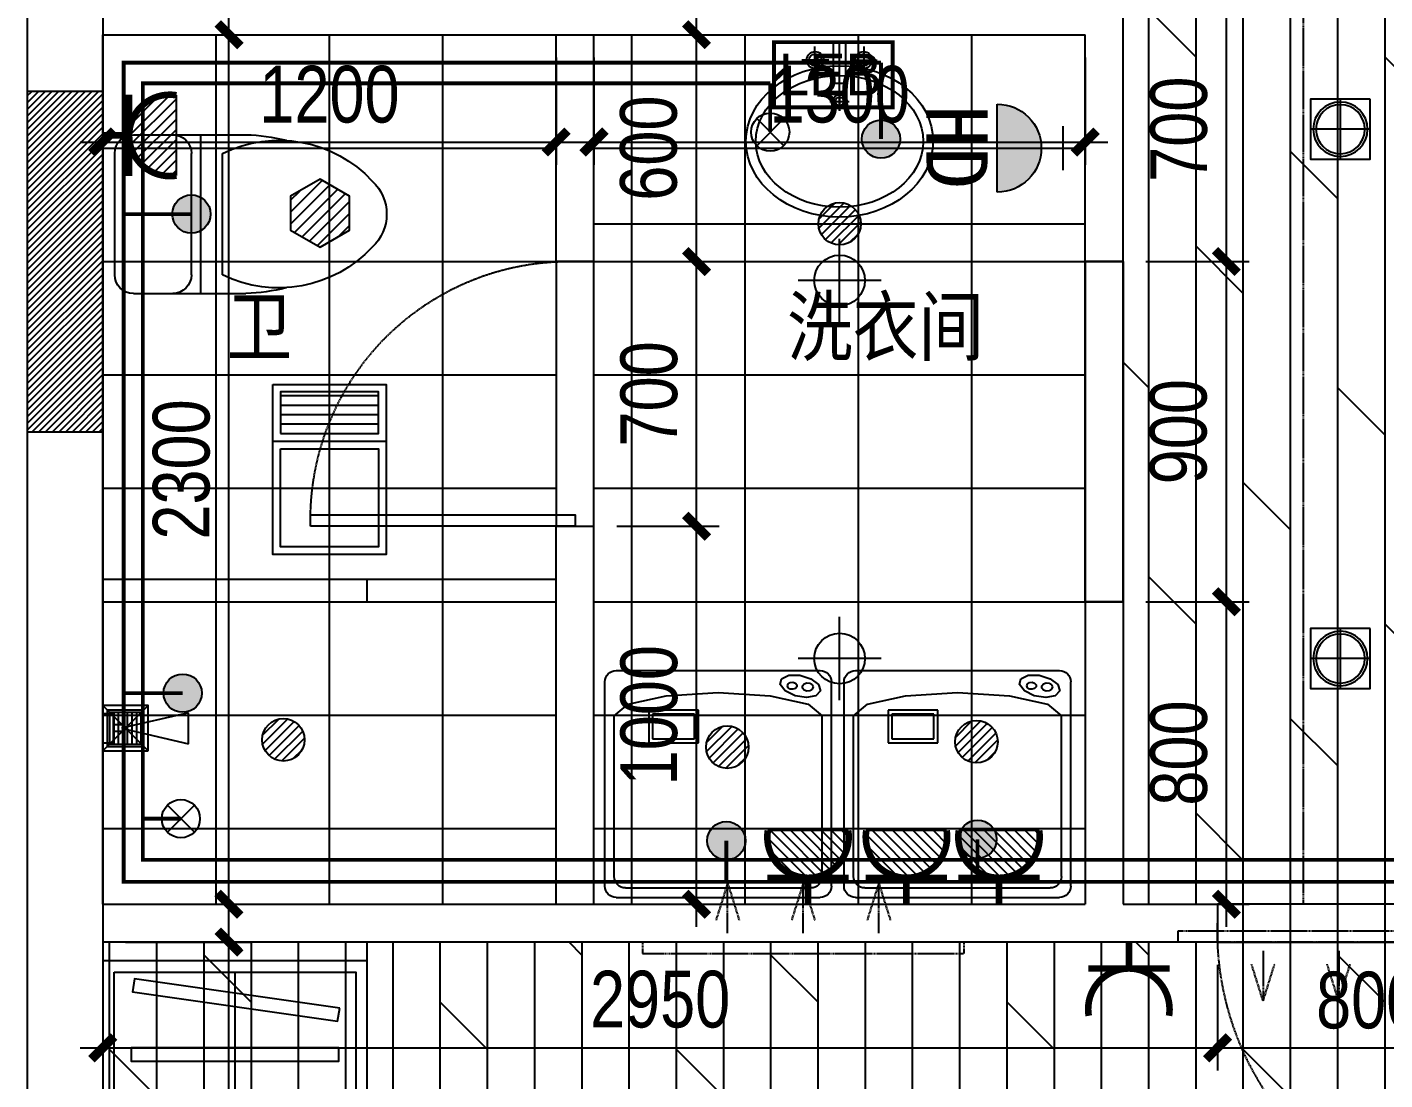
# Model space of a CAD drawing. Extents: x 160245 to 405305, y -111140 to 232735.
# Drawn here: x 270407 to 274000, y -101205 to -98421 of the extents above; entities that cross this region are included whole.
import ezdxf

# ---------------------------------------------------------------- set-up
doc = ezdxf.new("R2010")
doc.units = 0
doc.header["$LTSCALE"] = 10
doc.header["$MEASUREMENT"] = 0
doc.linetypes.add('DASH', pattern=[0.35, 0.25, -0.1])
doc.linetypes.add('DOTE', pattern=[2.42, 2, -0.2, 0.02, -0.2])
doc.layers.get('Defpoints').update_dxf_attribs({"color": 229})
for name, color, linetype in [('C-ceiling 天花', 153, 'Continuous'), ('C-Light 灯具', 107, 'Continuous'), ('D-插座', 2, 'Continuous'), ('Door 门', 107, 'Continuous'), ('P-floorpat地面', 8, 'Continuous'), ('P-Furniture 家具', 153, 'Continuous'), ('P-Make furniture 固定制作', 154, 'Continuous'), ('P-N wall 新建隔墙', 241, 'Continuous'), ('P-New Wall Size 隔墙尺寸', 8, 'Continuous'), ('P-O wall 原始墙体', 245, 'Continuous'), ('P-Text  平面文字', 9, 'Continuous'), ('P-Ware 洁具', 153, 'Continuous'), ('PW01-POWERPOINT___DATAPOIN', 2, 'Continuous'), ('Z-给排水', 6, 'Continuous'), ('插座说明', 2, 'Continuous'), ('空调', 145, 'DASH')]:
    doc.layers.add(name, color=color, linetype=linetype)
doc.styles.add('PDC DIM', font='PMingLiU-ExtB.ttf', dxfattribs={"width": 0.85})
doc.styles.add('黑体', font='simhei.ttf')
doc.dimstyles.new('PDC-A2', dxfattribs={"dimscale": 0, "dimtxt": 2.5, "dimasz": 1, "dimexe": 1, "dimexo": 1, "dimgap": 0.7, "dimtad": 1, "dimdec": 0, "dimtxsty": 'PDC DIM', "dimblk": 'ARCHTICK', "dimcen": 1, "dimdle": 1, "dimclrd": 8, "dimclre": 8, "dimclrt": 9, "dimadec": 0, "dimazin": 0, "dimtfac": 1, "dimtdec": 0, "dimtix": 1, "dimtmove": 2, "dimatfit": 3, "dimldrblk": 'PDC A2 T R', "dimfxl": 10, "dimfxlon": 1, "dimarcsym": 0})

# ---------------------------------------------------------------- blocks, each defined once
blk = doc.blocks.new('A$C2E972971')
for p, q in [((30, 600), (570, 600)), ((0, 570), (0, 30)), ((0, 570), (0, 30)), ((600, 570), (600, 30)), ((600, 570), (600, 30)), ((30, 0), (570, 0))]:
    blk.add_line(p, q)
at = {"color": 8}
for p, q in [((55, 575), (545, 575)), ((25, 545), (25, 120)), ((25, 545), (25, 120)), ((575, 545), (575, 120)), ((575, 545), (575, 120)), ((116.5, 105.1), (116.5, 190.9)), ((116.5, 190.9), (247.7, 190.9)), ((126.5, 115.1), (126.5, 180.9)), ((126.5, 180.9), (237.7, 180.9)), ((237.7, 180.9), (237.7, 115.1)), ((247.7, 190.9), (247.7, 105.1)), ((25, 120), (61.8, 89.2)), ((237.7, 115.1), (126.5, 115.1)), ((538.2, 89.2), (575, 120)), ((61.8, 89.2), (162.5, 66.6)), ((247.7, 105.1), (116.5, 105.1)), ((437.5, 66.6), (538.2, 89.2)), ((162.5, 66.6), (300, 58.4)), ((300, 58.4), (437.5, 66.6)), ((477.6, 53.9), (464.3, 37.1)), ((464.3, 37.1), (467.9, 21.6)), ((503.4, 66.6), (477.6, 53.9)), ((485.3, 45.3), (483.3, 40.2)), ((483.3, 40.2), (485.3, 35)), ((490.7, 48.8), (485.3, 45.3)), ((497.7, 49.5), (490.7, 48.8)), ((504.2, 47.3), (497.7, 49.5)), ((533.7, 71.4), (503.4, 66.6)), ((508.1, 42.8), (504.2, 47.3)), ((504.2, 33), (508.1, 37.5)), ((508.1, 37.5), (508.1, 42.8)), ((527.7, 51.7), (523.4, 46.4)), ((523.4, 46.4), (523.4, 40.2)), ((523.4, 40.2), (527.7, 35)), ((535, 54.3), (527.7, 51.7)), ((558.8, 66.5), (533.7, 71.4)), ((542.9, 53.4), (535, 54.3)), ((549, 49.3), (542.9, 53.4)), ((542.9, 33.3), (549, 37.3)), ((545.3, 21.5), (565.7, 36.9)), ((551.2, 43.3), (549, 49.3)), ((549, 37.3), (551.2, 43.3)), ((570.7, 53.7), (558.8, 66.5)), ((565.7, 36.9), (570.7, 53.7)), ((467.9, 21.6), (487.2, 12.4)), ((485.3, 35), (490.7, 31.5)), ((487.2, 12.4), (516, 12.4)), ((490.7, 31.5), (497.7, 30.8)), ((497.7, 30.8), (504.2, 33)), ((516, 12.4), (545.3, 21.5)), ((527.7, 35), (535, 32.4)), ((535, 32.4), (542.9, 33.3))]:
    blk.add_line(p, q, dxfattribs=at)
for centre, start, end in [((30, 570), 90, 180), ((570, 570), 0, 90), ((30, 30), 180, 270), ((570, 30), 270, 0)]:
    blk.add_arc(centre, 30, start, end)
for centre, start, end in [((55, 545), 90, 180), ((545, 545), 0, 90)]:
    blk.add_arc(centre, 30, start, end, dxfattribs=at)
blk = doc.blocks.new('A$C437E590E')
at = {"color": 8, "linetype": 'ByBlock'}
for p, q in [((202.4, 421.9), (202.4, 501.2)), ((274.8, 313.2), (274.7, 509.9)), ((347.1, 421.9), (347.1, 501.2)), ((243.4, 461.6), (164, 461.5)), ((306.1, 461.6), (385.5, 461.5)), ((275, 368.1), (275, 311.8)), ((246.9, 339.9), (303.1, 339.9))]:
    blk.add_line(p, q, dxfattribs=at)
at = {"linetype": 'ByBlock'}
for p, q in [((256.9, 392.6), (256.9, 514.1)), ((292.6, 514.1), (256.9, 514.1)), ((292.6, 514.1), (292.6, 392.6)), ((292.6, 392.6), (256.9, 392.6))]:
    blk.add_line(p, q, dxfattribs=at)
for centre, radius in [((203.7, 461.5), 25), ((203.7, 461.5), 17.9), ((345.8, 461.5), 25), ((345.8, 461.5), 17.9)]:
    blk.add_circle(centre, radius, dxfattribs=at)
at = {"color": 8, "linetype": 'ByBlock'}
for radius in [19.5, 11.9]:
    blk.add_circle((275, 339.9), radius, dxfattribs=at)
at = {"linetype": 'ByBlock'}
blk.add_ellipse((275, 222.4), major_axis=(-275, 0), ratio=0.809091, dxfattribs=at)
at = {"color": 8, "linetype": 'ByBlock'}
blk.add_ellipse((275, 222.4), major_axis=(-246, 0), ratio=0.786583, dxfattribs=at)
blk = doc.blocks.new('asdfsdafa3')
for p, q in [((201603.3, -49206.7), (201707.3, -49206.7)), ((201707.3, -49206.7), (201901.1, -49206.7)), ((201781.6, -49206.7), (201781.6, -49626.7)), ((201553.7, -49577.2), (201553.7, -49256.2)), ((201756.8, -49256.2), (201756.8, -49577.2)), ((201839, -49256.2), (201839, -49577.2)), ((201603.3, -49626.7), (201707.3, -49626.7)), ((201707.3, -49626.7), (201901.1, -49626.7))]:
    blk.add_line(p, q)
for centre, radius, start, end in [((201603.3, -49256.2), 49.5, 90, 180), ((201707.3, -49256.2), 49.5, 0, 90), ((201885.5, -49706.4), 499.9, 75.8795, 88.2029), ((201988.1, -49558.2), 336.8, 42.8306, 116.2777), ((202157.1, -49415.6), 116.3, 359.4502, 47.9126), ((202157.1, -49417.8), 116.3, 312.0874, 0.5498), ((201988.1, -49275.2), 336.8, 243.7223, 317.1694), ((201603.3, -49577.2), 49.5, 180, 270), ((201707.3, -49577.2), 49.5, 270, 0), ((201885.5, -49127.1), 499.9, 271.7971, 284.1205)]:
    blk.add_arc(centre, radius, start, end)
blk = doc.blocks.new('A$C17F62748')
at = {"linetype": 'ByBlock'}
for p, q in [((60, 49.6), (19, 226.7)), ((19, 226.7), (101, 226.7)), ((101, 226.7), (60, 49.6)), ((120, 0), (0, 120)), ((0, 0), (120, 120)), ((18, 102), (102, 102)), ((18, 90), (102, 90)), ((18, 78), (102, 78)), ((18, 66), (102, 66)), ((18, 54), (102, 54)), ((18, 42), (102, 42)), ((51.2, 58.9), (51.2, 27.6)), ((68.8, 58.9), (68.8, 27.6)), ((18, 30), (102, 30)), ((99.4, 27.6), (20.6, 27.6)), ((20.6, 27.6), (20.6, 0)), ((99.4, 0), (99.4, 27.6))]:
    blk.add_line(p, q, dxfattribs=at)
for points in [[(0, 120), (120, 120), (120, 0), (0, 0)], [(12, 108), (108, 108), (108, 12), (12, 12)], [(18, 102), (102, 102), (102, 18), (18, 18)]]:
    blk.add_lwpolyline(points, close=True, dxfattribs=at)
blk = doc.blocks.new('fffg')
blk.add_lwpolyline([(143.1, 669.9), (109, 669.9), (109, -130.1), (143.1, -130.1)], close=True)
at = {"color": 8, "linetype": 'DASH'}
blk.add_arc((123.2, -110.2), 780.4, 88.5421, 181.4579, dxfattribs=at)
blk = doc.blocks.new('_ArchTick')
at = {"color": 0, "linetype": 'ByBlock', "const_width": 0.4}
blk.add_lwpolyline([(-0.5, -0.5), (0.5, 0.5)], dxfattribs=at)
blk = doc.blocks.new('*D2218')
at = {"layer": 'Defpoints', "color": 0, "transparency": 16777216}
for p in [(270606.9, -100840.6), (273556.9, -100840.6), (273556.9, -101120.5)]:
    blk.add_point(p, dxfattribs=at)
at = {"layer": 'P-New Wall Size 隔墙尺寸', "color": 8, "lineweight": -2, "transparency": 16777216}
for p, q in [((270606.9, -100900.6), (270606.9, -101180.5)), ((273556.9, -100900.6), (273556.9, -101180.5)), ((270546.9, -101120.5), (273616.9, -101120.5))]:
    blk.add_line(p, q, dxfattribs=at)
at = {"layer": 'P-New Wall Size 隔墙尺寸', "color": 8, "lineweight": -2, "transparency": 16777216, "xscale": 60, "yscale": 60, "zscale": 60, "rotation": 180}
blk.add_blockref('_ArchTick', (270606.9, -101120.5), dxfattribs=at)
at = {"layer": 'P-New Wall Size 隔墙尺寸', "color": 8, "lineweight": -2, "transparency": 16777216, "xscale": 60, "yscale": 60, "zscale": 60}
blk.add_blockref('_ArchTick', (273556.9, -101120.5), dxfattribs=at)
at = {"layer": 'P-New Wall Size 隔墙尺寸', "color": 9, "transparency": 16777216, "insert": (272081.9, -100992.6), "char_height": 150, "attachment_point": 5, "style": 'PDC DIM'}
blk.add_mtext('2950', dxfattribs=at)
blk = doc.blocks.new('PDC A2 T R')
at = {"color": 0, "linetype": 'ByBlock'}
blk.add_line((0, 0), (-2, 0), dxfattribs=at)
for points in [[(-2.147, 0.886), (-1.491, 1.345), (-0.6, 0), (0, 0)], [(-2.147, -0.886), (-1.491, -1.345), (-0.6, 0), (0, 0)]]:
    blk.add_solid(points, dxfattribs=at)
blk = doc.blocks.new('*D2219')
at = {"layer": 'Defpoints', "color": 0, "transparency": 16777216}
for p in [(273556.9, -100840.6), (274356.9, -100840.6), (274356.9, -101120.5)]:
    blk.add_point(p, dxfattribs=at)
at = {"layer": 'P-New Wall Size 隔墙尺寸', "color": 8, "lineweight": -2, "transparency": 16777216}
for p, q in [((273556.9, -100900.6), (273556.9, -101180.5)), ((274356.9, -100900.6), (274356.9, -101180.5)), ((273496.9, -101120.5), (274416.9, -101120.5))]:
    blk.add_line(p, q, dxfattribs=at)
at = {"layer": 'P-New Wall Size 隔墙尺寸', "color": 8, "lineweight": -2, "transparency": 16777216, "xscale": 60, "yscale": 60, "zscale": 60, "rotation": 180}
blk.add_blockref('_ArchTick', (273556.9, -101120.5), dxfattribs=at)
at = {"layer": 'P-New Wall Size 隔墙尺寸', "color": 8, "lineweight": -2, "transparency": 16777216, "xscale": 60, "yscale": 60, "zscale": 60}
blk.add_blockref('_ArchTick', (274356.9, -101120.5), dxfattribs=at)
at = {"layer": 'P-New Wall Size 隔墙尺寸', "color": 9, "transparency": 16777216, "insert": (273956.9, -100995), "char_height": 150, "attachment_point": 5, "style": 'PDC DIM'}
blk.add_mtext('800', dxfattribs=at)
blk = doc.blocks.new('*D2224')
at = {"layer": 'Defpoints', "color": 0, "transparency": 16777216}
for p in [(270606.9, -100840.6), (270941, -100840.6), (270606.9, -101990.6)]:
    blk.add_point(p, dxfattribs=at)
at = {"layer": 'P-New Wall Size 隔墙尺寸', "color": 8, "lineweight": -2, "transparency": 16777216}
for p, q in [((270941, -102050.6), (270941, -100780.6)), ((270666.9, -100840.6), (271001, -100840.6)), ((270666.9, -101990.6), (271001, -101990.6))]:
    blk.add_line(p, q, dxfattribs=at)
at = {"layer": 'P-New Wall Size 隔墙尺寸', "color": 8, "lineweight": -2, "transparency": 16777216, "xscale": 60, "yscale": 60, "zscale": 60}
for p, rotation in [((270941, -100840.6), 90), ((270941, -101990.6), 270)]:
    blk.add_blockref('_ArchTick', p, dxfattribs=dict(at, rotation=rotation))
at = {"layer": 'P-New Wall Size 隔墙尺寸', "color": 9, "transparency": 16777216, "insert": (270814.1, -101415.6), "char_height": 150, "attachment_point": 5, "rotation": 90, "style": 'PDC DIM'}
blk.add_mtext('1150', dxfattribs=at)
blk = doc.blocks.new('*D2225')
at = {"layer": 'Defpoints', "color": 0, "transparency": 16777216}
for p in [(270606.9, -98440.6), (270941, -98440.6), (270606.9, -100740.6)]:
    blk.add_point(p, dxfattribs=at)
at = {"layer": 'P-New Wall Size 隔墙尺寸', "color": 8, "lineweight": -2, "transparency": 16777216}
for p, q in [((270941, -100800.6), (270941, -98380.6)), ((270666.9, -98440.6), (271001, -98440.6)), ((270666.9, -100740.6), (271001, -100740.6))]:
    blk.add_line(p, q, dxfattribs=at)
at = {"layer": 'P-New Wall Size 隔墙尺寸', "color": 8, "lineweight": -2, "transparency": 16777216, "xscale": 60, "yscale": 60, "zscale": 60}
for p, rotation in [((270941, -98440.6), 90), ((270941, -100740.6), 270)]:
    blk.add_blockref('_ArchTick', p, dxfattribs=dict(at, rotation=rotation))
at = {"layer": 'P-New Wall Size 隔墙尺寸', "color": 9, "transparency": 16777216, "insert": (270815.5, -99590.6), "char_height": 150, "attachment_point": 5, "rotation": 90, "style": 'PDC DIM'}
blk.add_mtext('2300', dxfattribs=at)
blk = doc.blocks.new('*D2229')
at = {"layer": 'Defpoints', "color": 0, "transparency": 16777216}
for p in [(270606.9, -98440.6), (271806.9, -98440.6), (271806.9, -98724.4)]:
    blk.add_point(p, dxfattribs=at)
at = {"layer": 'P-New Wall Size 隔墙尺寸', "color": 8, "lineweight": -2, "transparency": 16777216}
for p, q in [((270606.9, -98500.6), (270606.9, -98784.4)), ((271806.9, -98500.6), (271806.9, -98784.4)), ((270546.9, -98724.4), (271866.9, -98724.4))]:
    blk.add_line(p, q, dxfattribs=at)
at = {"layer": 'P-New Wall Size 隔墙尺寸', "color": 8, "lineweight": -2, "transparency": 16777216, "xscale": 60, "yscale": 60, "zscale": 60, "rotation": 180}
blk.add_blockref('_ArchTick', (270606.9, -98724.4), dxfattribs=at)
at = {"layer": 'P-New Wall Size 隔墙尺寸', "color": 8, "lineweight": -2, "transparency": 16777216, "xscale": 60, "yscale": 60, "zscale": 60}
blk.add_blockref('_ArchTick', (271806.9, -98724.4), dxfattribs=at)
at = {"layer": 'P-New Wall Size 隔墙尺寸', "color": 9, "transparency": 16777216, "insert": (271206.9, -98598.9), "char_height": 150, "attachment_point": 5, "style": 'PDC DIM'}
blk.add_mtext('1200', dxfattribs=at)
blk = doc.blocks.new('*D2230')
at = {"layer": 'Defpoints', "color": 0, "transparency": 16777216}
for p in [(271906.9, -98440.6), (273206.9, -98440.6), (273206.9, -98724.4)]:
    blk.add_point(p, dxfattribs=at)
at = {"layer": 'P-New Wall Size 隔墙尺寸', "color": 8, "lineweight": -2, "transparency": 16777216}
for p, q in [((271906.9, -98500.6), (271906.9, -98784.4)), ((273206.9, -98500.6), (273206.9, -98784.4)), ((271846.9, -98724.4), (273266.9, -98724.4))]:
    blk.add_line(p, q, dxfattribs=at)
at = {"layer": 'P-New Wall Size 隔墙尺寸', "color": 8, "lineweight": -2, "transparency": 16777216, "xscale": 60, "yscale": 60, "zscale": 60, "rotation": 180}
blk.add_blockref('_ArchTick', (271906.9, -98724.4), dxfattribs=at)
at = {"layer": 'P-New Wall Size 隔墙尺寸', "color": 8, "lineweight": -2, "transparency": 16777216, "xscale": 60, "yscale": 60, "zscale": 60}
blk.add_blockref('_ArchTick', (273206.9, -98724.4), dxfattribs=at)
at = {"layer": 'P-New Wall Size 隔墙尺寸', "color": 9, "transparency": 16777216, "insert": (272556.9, -98598.9), "char_height": 150, "attachment_point": 5, "style": 'PDC DIM'}
blk.add_mtext('1300', dxfattribs=at)
blk = doc.blocks.new('*D2231')
at = {"layer": 'Defpoints', "color": 0, "transparency": 16777216}
for p in [(271906.9, -99740.6), (272178.4, -99740.6), (271906.9, -100740.6)]:
    blk.add_point(p, dxfattribs=at)
at = {"layer": 'P-New Wall Size 隔墙尺寸', "color": 8, "lineweight": -2, "transparency": 16777216}
for p, q in [((272178.4, -100800.6), (272178.4, -99680.6)), ((271966.9, -99740.6), (272238.4, -99740.6)), ((271966.9, -100740.6), (272238.4, -100740.6))]:
    blk.add_line(p, q, dxfattribs=at)
at = {"layer": 'P-New Wall Size 隔墙尺寸', "color": 8, "lineweight": -2, "transparency": 16777216, "xscale": 60, "yscale": 60, "zscale": 60}
for p, rotation in [((272178.4, -99740.6), 90), ((272178.4, -100740.6), 270)]:
    blk.add_blockref('_ArchTick', p, dxfattribs=dict(at, rotation=rotation))
at = {"layer": 'P-New Wall Size 隔墙尺寸', "color": 9, "transparency": 16777216, "insert": (272052.9, -100240.6), "char_height": 150, "attachment_point": 5, "rotation": 90, "style": 'PDC DIM'}
blk.add_mtext('1000', dxfattribs=at)
blk = doc.blocks.new('*D2232')
at = {"layer": 'Defpoints', "color": 0, "transparency": 16777216}
for p in [(271906.9, -99040.6), (272178.4, -99040.6), (271906.9, -99740.6)]:
    blk.add_point(p, dxfattribs=at)
at = {"layer": 'P-New Wall Size 隔墙尺寸', "color": 8, "lineweight": -2, "transparency": 16777216}
for p, q in [((272178.4, -99800.6), (272178.4, -98980.6)), ((271966.9, -99040.6), (272238.4, -99040.6)), ((271966.9, -99740.6), (272238.4, -99740.6))]:
    blk.add_line(p, q, dxfattribs=at)
at = {"layer": 'P-New Wall Size 隔墙尺寸', "color": 8, "lineweight": -2, "transparency": 16777216, "xscale": 60, "yscale": 60, "zscale": 60}
for p, rotation in [((272178.4, -99040.6), 90), ((272178.4, -99740.6), 270)]:
    blk.add_blockref('_ArchTick', p, dxfattribs=dict(at, rotation=rotation))
at = {"layer": 'P-New Wall Size 隔墙尺寸', "color": 9, "transparency": 16777216, "insert": (272052.9, -99390.6), "char_height": 150, "attachment_point": 5, "rotation": 90, "style": 'PDC DIM'}
blk.add_mtext('700', dxfattribs=at)
blk = doc.blocks.new('*D2233')
at = {"layer": 'Defpoints', "color": 0, "transparency": 16777216}
for p in [(271906.9, -98440.6), (272178.4, -98440.6), (271906.9, -99040.6)]:
    blk.add_point(p, dxfattribs=at)
at = {"layer": 'P-New Wall Size 隔墙尺寸', "color": 8, "lineweight": -2, "transparency": 16777216}
for p, q in [((272178.4, -99100.6), (272178.4, -98380.6)), ((271966.9, -98440.6), (272238.4, -98440.6)), ((271966.9, -99040.6), (272238.4, -99040.6))]:
    blk.add_line(p, q, dxfattribs=at)
at = {"layer": 'P-New Wall Size 隔墙尺寸', "color": 8, "lineweight": -2, "transparency": 16777216, "xscale": 60, "yscale": 60, "zscale": 60}
for p, rotation in [((272178.4, -98440.6), 90), ((272178.4, -99040.6), 270)]:
    blk.add_blockref('_ArchTick', p, dxfattribs=dict(at, rotation=rotation))
at = {"layer": 'P-New Wall Size 隔墙尺寸', "color": 9, "transparency": 16777216, "insert": (272051.9, -98740.6), "char_height": 150, "attachment_point": 5, "rotation": 90, "style": 'PDC DIM'}
blk.add_mtext('600', dxfattribs=at)
blk = doc.blocks.new('*D2234')
at = {"layer": 'Defpoints', "color": 0, "transparency": 16777216}
for p in [(273306.9, -99940.6), (273580.4, -99940.6), (273306.9, -100740.6)]:
    blk.add_point(p, dxfattribs=at)
at = {"layer": 'P-New Wall Size 隔墙尺寸', "color": 8, "lineweight": -2, "transparency": 16777216}
for p, q in [((273580.4, -100800.6), (273580.4, -99880.6)), ((273366.9, -99940.6), (273640.4, -99940.6)), ((273366.9, -100740.6), (273640.4, -100740.6))]:
    blk.add_line(p, q, dxfattribs=at)
at = {"layer": 'P-New Wall Size 隔墙尺寸', "color": 8, "lineweight": -2, "transparency": 16777216, "xscale": 60, "yscale": 60, "zscale": 60}
for p, rotation in [((273580.4, -99940.6), 90), ((273580.4, -100740.6), 270)]:
    blk.add_blockref('_ArchTick', p, dxfattribs=dict(at, rotation=rotation))
at = {"layer": 'P-New Wall Size 隔墙尺寸', "color": 9, "transparency": 16777216, "insert": (273454.9, -100340.6), "char_height": 150, "attachment_point": 5, "rotation": 90, "style": 'PDC DIM'}
blk.add_mtext('800', dxfattribs=at)
blk = doc.blocks.new('*D2235')
at = {"layer": 'Defpoints', "color": 0, "transparency": 16777216}
for p in [(273306.9, -99040.6), (273580.4, -99040.6), (273306.9, -99940.6)]:
    blk.add_point(p, dxfattribs=at)
at = {"layer": 'P-New Wall Size 隔墙尺寸', "color": 8, "lineweight": -2, "transparency": 16777216}
for p, q in [((273580.4, -100000.6), (273580.4, -98980.6)), ((273366.9, -99040.6), (273640.4, -99040.6)), ((273366.9, -99940.6), (273640.4, -99940.6))]:
    blk.add_line(p, q, dxfattribs=at)
at = {"layer": 'P-New Wall Size 隔墙尺寸', "color": 8, "lineweight": -2, "transparency": 16777216, "xscale": 60, "yscale": 60, "zscale": 60}
for p, rotation in [((273580.4, -99040.6), 90), ((273580.4, -99940.6), 270)]:
    blk.add_blockref('_ArchTick', p, dxfattribs=dict(at, rotation=rotation))
at = {"layer": 'P-New Wall Size 隔墙尺寸', "color": 9, "transparency": 16777216, "insert": (273453.9, -99490.6), "char_height": 150, "attachment_point": 5, "rotation": 90, "style": 'PDC DIM'}
blk.add_mtext('900', dxfattribs=at)
blk = doc.blocks.new('*D2236')
at = {"layer": 'Defpoints', "color": 0, "transparency": 16777216}
for p in [(273306.9, -98340.6), (273580.4, -98340.6), (273306.9, -99040.6)]:
    blk.add_point(p, dxfattribs=at)
at = {"layer": 'P-New Wall Size 隔墙尺寸', "color": 8, "lineweight": -2, "transparency": 16777216}
for p, q in [((273580.4, -99100.6), (273580.4, -98280.6)), ((273366.9, -98340.6), (273640.4, -98340.6)), ((273366.9, -99040.6), (273640.4, -99040.6))]:
    blk.add_line(p, q, dxfattribs=at)
at = {"layer": 'P-New Wall Size 隔墙尺寸', "color": 8, "lineweight": -2, "transparency": 16777216, "xscale": 60, "yscale": 60, "zscale": 60}
for p, rotation in [((273580.4, -98340.6), 90), ((273580.4, -99040.6), 270)]:
    blk.add_blockref('_ArchTick', p, dxfattribs=dict(at, rotation=rotation))
at = {"layer": 'P-New Wall Size 隔墙尺寸', "color": 9, "transparency": 16777216, "insert": (273454.9, -98690.6), "char_height": 150, "attachment_point": 5, "rotation": 90, "style": 'PDC DIM'}
blk.add_mtext('700', dxfattribs=at)
blk = doc.blocks.new('ceiling light100')
for p, q in [((0, -26.4), (0, 26.4)), ((-26.4, 0), (26.4, 0))]:
    blk.add_line(p, q)
blk.add_lwpolyline([(-26.4, 26.4), (26.4, 26.4), (26.4, -26.4), (-26.4, -26.4)], close=True)
for radius in [24, 21.6]:
    blk.add_circle((0, 0), radius)
blk = doc.blocks.new('322')
at = {"layer": 'C-ceiling 天花'}
h = blk.add_hatch(dxfattribs=at)
h.set_pattern_fill('ANSI31', color=8, scale=200, angle=135, double=1)
h.set_pattern_definition([(180, (514666.723, -303545.206), (-5e-15, -25), [])])
h.paths.add_polyline_path([(514666.7, -303490.2), (514406.7, -303490.2), (514406.7, -303600.2), (514666.7, -303600.2)])
blk.add_lwpolyline([(514386.7, -303470.2), (514686.7, -303470.2), (514686.7, -303920.2), (514386.7, -303920.2)], close=True)
at = {"layer": 'C-ceiling 天花', "color": 8}
for p, q in [((514386.7, -303620.2), (514686.7, -303620.2)), ((514686.7, -303920.2), (514686.7, -303920.2))]:
    blk.add_line(p, q, dxfattribs=at)
for points in [[(514406.7, -303600.2), (514666.7, -303600.2), (514666.7, -303490.2), (514406.7, -303490.2)], [(514406.7, -303640.2), (514666.7, -303640.2), (514666.7, -303900.2), (514406.7, -303900.2)]]:
    blk.add_lwpolyline(points, close=True, dxfattribs=at)
blk = doc.blocks.new('A$C1B4525BF')
for p, q in [((1.222, 0), (1.222, 2.444)), ((2.444, 1.222), (0, 1.222))]:
    blk.add_line(p, q)
blk.add_circle((1.222, 1.222), 0.744)
blk = doc.blocks.new('ccc')
at = {"const_width": 15}
for points in [[(382762, 218738.5), (382762, 218798.5)], [(382854.5, 218738.5), (382669.5, 218738.5)]]:
    blk.add_lwpolyline(points, dxfattribs=at)
blk.add_lwpolyline([(382670.7, 218631, -0.040743), (382669.5, 218646, -1), (382854.5, 218646, -0.040743), (382853.2, 218631, -0.040743)], format="xyb", dxfattribs=at)
blk = doc.blocks.new('A$C5FC36DE5')
at = {"layer": 'PW01-POWERPOINT___DATAPOIN'}
h = blk.add_hatch(dxfattribs=at)
h.set_pattern_fill('ANSI31', color=256, scale=5)
h.set_pattern_definition([(45, (-457911.72, 50190.94), (-11.22532015, 11.22532015), [])])
h.paths.add_polyline_path([(162.5, 185.6, 0.040743), (148, 186.8, 1), (148, 7.3, 0.040743), (162.5, 8.5)])
blk.add_line((162.5, 8.5), (162.5, 185.6), dxfattribs=at)
at = {"layer": 'PW01-POWERPOINT___DATAPOIN', "linetype": 'ByBlock', "xscale": 0.9702000009383498, "yscale": 0.9702000009383498, "zscale": 0.9702000009383498, "rotation": 90}
blk.add_blockref('ccc', (212278.3, -371258.6), dxfattribs=at)
blk = doc.blocks.new('065')
blk.add_hatch(color=256).paths.add_polyline_path([(-50, 0), (50, 0, 1.000002)])
for p, q in [((0, 50), (0, 100)), ((-25, 75), (25, 75)), ((-50, 0), (50, 0))]:
    blk.add_line(p, q)
blk.add_arc((0, 0), 50, 0, 180)
blk = doc.blocks.new('A$C3D206638')
at = {"layer": 'PW01-POWERPOINT___DATAPOIN', "linetype": 'ByBlock', "xscale": -1.293600001190498, "yscale": 1.293599999326034, "zscale": 1.2936}
blk.add_blockref('065', (65.4, 123.6), dxfattribs=at)
at = {"layer": 'PW01-POWERPOINT___DATAPOIN', "linetype": 'ByBlock', "style": '黑体'}
blk.add_text('HD', height=90, dxfattribs=at).set_placement((2.6, 19.4))
blk = doc.blocks.new('A$C360C77EA')
at = {"linetype": 'Continuous', "ltscale": 0.5, "const_width": 21.5}
blk.add_lwpolyline([(53.8, 435.2), (706.6, 435.2), (706.6, 76.8), (53.8, 76.8), (53.8, 435.2)], dxfattribs=at)
at = {"linetype": 'Continuous', "ltscale": 0.5, "style": 'PDC DIM'}
blk.add_text('LEB', height=229.38, dxfattribs=at).set_placement((79.7, 142.5))
blk = doc.blocks.new('A$C50F47628')
for p, q in [((425, 30), (-425, 30)), ((-425, 0), (-425, 30)), ((425, 0), (425, 30)), ((-450, 0), (450, 0)), ((-200, -23.6), (-200, -155.9)), ((0, -23.6), (0, -155.9)), ((200, -23.6), (200, -155.9)), ((-200, -155.9), (-230.6, -58.2)), ((-200, -155.9), (-169.4, -58.2)), ((0, -155.9), (-30.6, -58.2)), ((0, -155.9), (30.6, -58.2)), ((200, -155.9), (169.4, -58.2)), ((200, -155.9), (230.6, -58.2))]:
    blk.add_line(p, q)

msp = doc.modelspace()

# ---------------------------------------------------------------- hatches: boundary and pattern name
at = {"layer": 'P-floorpat地面'}
h = msp.add_hatch(dxfattribs=at)
h.set_pattern_fill('DOLMIT', color=250, scale=500, angle=90)
h.paths.add_polyline_path([(275756.9, -99490.6), (274556.9, -99490.6), (274556.9, -99590.6), (274456.9, -99590.6), (274456.9, -99490.6), (274456.9, -99290.6), (274796.9, -99290.6), (274796.9, -98490.6), (274456.9, -98490.6), (274456.9, -97340.6), (274306.9, -97340.6), (274306.9, -96490.6), (273406.9, -96490.6), (273306.9, -96490.6), (273306.9, -96540.6), (273106.9, -96540.6), (273106.9, -96490.6), (272706.9, -96490.6), (271206.9, -96490.6), (271006.9, -96490.6), (270606.9, -96490.6), (270606.9, -98090.6), (270606.9, -98340.6), (272806.9, -98340.6), (272806.9, -97390.6), (273106.9, -97390.6), (273106.9, -97340.6), (273306.9, -97340.6), (273306.9, -97490.6), (273106.9, -97490.6), (272906.9, -97490.6), (272906.9, -98340.6), (273206.9, -98340.6), (273306.9, -98340.6), (273306.9, -99040.6), (273306.9, -99940.6), (273306.9, -100740.6), (273556.9, -100740.6), (273556.9, -100840.6), (270606.9, -100840.6), (270606.9, -101990.6), (271306.9, -101990.6), (271306.9, -102190.6), (270606.9, -102190.6), (270606.9, -103790.6), (271406.9, -103790.6), (273506.9, -103790.6), (274456.9, -103790.6), (274456.9, -100840.6), (274356.9, -100840.6), (274356.9, -100740.6), (274456.9, -100740.6), (274456.9, -100390.6), (274556.9, -100390.6), (274556.9, -103790.6), (274706.9, -103790.6), (277406.9, -103790.6), (278206.9, -103790.6), (278206.9, -100590.6), (277381.9, -100590.6), (277381.9, -100490.6), (278206.9, -100490.6), (278206.9, -99490.6), (277406.9, -99490.6), (276606.9, -99490.6), (276506.9, -99490.6), (275856.9, -99490.6), (275856.9, -100490.6), (276581.9, -100490.6), (276581.9, -100590.6), (275756.9, -100590.6)])
h = msp.add_hatch(dxfattribs=at)
h.set_pattern_fill('_USER', color=250, scale=300, double=1, pattern_type=0)
h.set_pattern_definition([(0, (271806.93, -98440.64), (0, 300), []), (90, (271806.93, -98440.64), (-300, 2e-14), [])])
h.paths.add_polyline_path([(271806.9, -99040.6), (271806.9, -98440.6), (270606.9, -98440.6), (270606.9, -99490.6), (270606.9, -100740.6), (271806.9, -100740.6), (271806.9, -99740.6)])
h = msp.add_hatch(dxfattribs=at)
h.set_pattern_fill('_USER', color=250, scale=300, double=1, pattern_type=0)
h.set_pattern_definition([(0, (273206.93, -98440.64), (0, 300), []), (90, (273206.93, -98440.64), (-300, 2e-14), [])])
h.paths.add_polyline_path([(273206.9, -99040.6), (273206.9, -98440.6), (271906.9, -98440.6), (271906.9, -99040.6), (271906.9, -99740.6), (271906.9, -100740.6), (273206.9, -100740.6), (273206.9, -99940.6)])
at = {"layer": 'P-O wall 原始墙体'}
h = msp.add_hatch(dxfattribs=at)
h.set_pattern_fill('ANSI31', color=256, scale=100, style=0)
h.set_pattern_definition([(45, (59491.276, 0), (-8.83883476, 8.83883476), [])])
h.paths.add_polyline_path([(270606.9, -98590.6), (270406.9, -98590.6), (270406.9, -99490.6), (270606.9, -99490.6)])
at = {"layer": 'Z-给排水', "linetype": 'ByBlock', "lineweight": -2}
h = msp.add_hatch(color=256, dxfattribs=at)
edge = h.paths.add_edge_path()
edge.add_arc((272666.3, -98716.7), 50.6, 0, 360)
at = {"layer": 'Z-给排水', "lineweight": -2, "ltscale": 10}
h = msp.add_hatch(dxfattribs=at)
h.set_pattern_fill('_USER', color=256, scale=22.5, angle=45, style=0, pattern_type=0)
h.set_pattern_definition([(45, (251217.032, -110651.333), (-15.909903, 15.909903), [])])
h.paths.add_polyline_path([(271182.1, -99003), (271260, -98958), (271260, -98868), (271182.1, -98823), (271104.2, -98868), (271104.2, -98958)])
at = {"layer": 'Z-给排水', "linetype": 'ByBlock', "lineweight": -2}
h = msp.add_hatch(color=256, dxfattribs=at)
edge = h.paths.add_edge_path()
edge.add_arc((270841.6, -98915), 50.6, 0, 360)
h = msp.add_hatch(dxfattribs=at)
h.set_pattern_fill('_USER', color=256, scale=16.875, angle=45, style=0, pattern_type=0)
h.set_pattern_definition([(45, (264878.218, -605279.872), (-11.93242693, 11.93242693), [])])
edge = h.paths.add_edge_path()
edge.add_arc((272556.9, -98940.6), 56.2, 0, 360)
h = msp.add_hatch(color=256, dxfattribs=at)
edge = h.paths.add_edge_path()
edge.add_arc((270818.5, -100182.2), 50.6, 0, 360)
h = msp.add_hatch(dxfattribs=at)
h.set_pattern_fill('_USER', color=256, scale=16.875, angle=45, style=0, pattern_type=0)
h.set_pattern_definition([(45, (263406.169, -606644.722), (-11.93242693, 11.93242693), [])])
edge = h.paths.add_edge_path()
edge.add_arc((271084.9, -100305.5), 56.2, 0, 360)
h = msp.add_hatch(dxfattribs=at)
h.set_pattern_fill('_USER', color=256, scale=16.875, angle=45, style=0, pattern_type=0)
h.set_pattern_definition([(45, (264580.938, -606664.248), (-11.93242693, 11.93242693), [])])
edge = h.paths.add_edge_path()
edge.add_arc((272259.6, -100325), 56.2, 0, 360)
h = msp.add_hatch(dxfattribs=at)
h.set_pattern_fill('_USER', color=256, scale=16.875, angle=45, style=0, pattern_type=0)
h.set_pattern_definition([(45, (265240.174, -606649.956), (-11.93242693, 11.93242693), [])])
edge = h.paths.add_edge_path()
edge.add_arc((272918.9, -100310.7), 56.2, 0, 360)
h = msp.add_hatch(color=256, dxfattribs=at)
edge = h.paths.add_edge_path()
edge.add_arc((272257, -100572.6), 50.6, 0, 360)
h = msp.add_hatch(color=256, dxfattribs=at)
edge = h.paths.add_edge_path()
edge.add_arc((272921.8, -100568.7), 50.6, 0, 360)

# ---------------------------------------------------------------- linework, layer by layer
at = {"layer": 'C-ceiling 天花'}
for points in [[(271906.9, -99040.6), (271806.9, -99040.6), (271806.9, -99740.6), (271906.9, -99740.6)], [(273306.9, -99040.6), (273206.9, -99040.6), (273206.9, -99940.6), (273306.9, -99940.6)], [(273556.9, -100840.6), (274356.9, -100840.6), (274356.9, -100740.6), (273556.9, -100740.6)]]:
    msp.add_lwpolyline(points, close=True, dxfattribs=at)
at = {"layer": 'P-floorpat地面'}
for points in [[(271806.9, -99740.6), (271906.9, -99740.6), (271906.9, -99040.6), (271806.9, -99040.6)], [(273306.9, -99940.6), (273206.9, -99940.6), (273206.9, -99040.6), (273306.9, -99040.6)]]:
    msp.add_lwpolyline(points, close=True, dxfattribs=at)
at = {"layer": 'P-Furniture 家具', "linetype": 'ByBlock'}
for p, q in [((271906.9, -98940.6), (273206.9, -98940.6)), ((270606.9, -99880.6), (271806.9, -99880.6)), ((271306.9, -99940.6), (271306.9, -99880.6)), ((270606.9, -99940.6), (271306.9, -99940.6))]:
    msp.add_line(p, q, dxfattribs=at)
at = {"layer": 'P-Make furniture 固定制作'}
for p, q in [((271306.9, -101990.6), (271306.9, -100840.6)), ((271306.9, -100890.6), (270606.9, -100890.6))]:
    msp.add_line(p, q, dxfattribs=at)
at = {"layer": 'P-Make furniture 固定制作', "color": 8}
msp.add_line((270956.9, -100920.6), (270956.9, -101910.6), dxfattribs=at)
for points in [[(270636.9, -100920.6), (271276.9, -100920.6), (271276.9, -101910.6), (270636.9, -101910.6)], [(271234.6, -101015.6), (270691.4, -100937.5), (270685.3, -100971.9), (271228.5, -101050.1)], [(271231.9, -101120.7), (270681.9, -101120.7), (270681.9, -101155.7), (271231.9, -101155.7)]]:
    msp.add_lwpolyline(points, close=True, dxfattribs=at)
at = {"layer": 'P-N wall 新建隔墙'}
for p, q in [((273306.9, -99040.6), (273306.9, -98340.6)), ((270606.9, -98440.6), (273206.9, -98440.6)), ((271806.9, -99040.6), (271806.9, -98440.6)), ((271906.9, -99040.6), (271906.9, -98440.6)), ((273206.9, -99040.6), (273206.9, -98440.6)), ((271806.9, -99040.6), (271906.9, -99040.6)), ((273206.9, -99040.6), (273306.9, -99040.6)), ((271806.9, -100740.6), (271806.9, -99740.6)), ((271806.9, -99740.6), (271906.9, -99740.6)), ((271906.9, -100740.6), (271906.9, -99740.6)), ((273206.9, -99940.6), (273206.9, -100740.6)), ((273206.9, -99940.6), (273306.9, -99940.6)), ((273306.9, -99940.6), (273306.9, -100740.6)), ((270606.9, -100740.6), (273206.9, -100740.6)), ((273306.9, -100740.6), (273556.9, -100740.6)), ((273556.9, -100740.6), (273556.9, -100840.6)), ((273556.9, -100840.6), (270606.9, -100840.6))]:
    msp.add_line(p, q, dxfattribs=at)
at = {"layer": 'P-O wall 原始墙体'}
for p, q in [((270606.9, -98090.6), (270606.9, -99490.6)), ((270406.9, -98190.6), (270406.9, -99490.6)), ((270606.9, -98590.6), (270406.9, -98590.6)), ((270406.9, -99490.6), (270406.9, -102090.6)), ((270406.9, -99490.6), (270606.9, -99490.6)), ((270606.9, -99490.6), (270606.9, -101990.6))]:
    msp.add_line(p, q, dxfattribs=at)
at = {"layer": 'Z-给排水', "color": 2, "linetype": 'ByBlock', "lineweight": -2}
for p, q in [((272337.4, -98734.1), (272409, -98662.5)), ((272337.4, -98662.5), (272409, -98734.1)), ((270777.9, -100550.1), (270849.5, -100478.5)), ((270777.9, -100478.5), (270849.5, -100550.1))]:
    msp.add_line(p, q, dxfattribs=at)
at = {"layer": 'Z-给排水', "color": 6, "linetype": 'ByBlock', "lineweight": -2, "const_width": 10}
for points in [[(272921.8, -100568.7), (272921.8, -100681.4), (270662.3, -100681.4), (270662.3, -98514.6), (272666.3, -98514.6)], [(272666.3, -98716.7), (272666.3, -98514.6)], [(270841.6, -98915), (270662.3, -98915)], [(272921.8, -100681.4), (274624, -100681.4), (274624, -99539.6), (278164, -99539.6), (278164, -99055.1)], [(270818.5, -100182.2), (270662.3, -100182.2)], [(272257, -100572.6), (272257, -100681.4)]]:
    msp.add_lwpolyline(points, dxfattribs=at)
at = {"layer": 'Z-给排水', "color": 2, "linetype": 'DOTE', "lineweight": -2, "ltscale": 0.1, "const_width": 10}
for points in [[(270813.7, -100514.3), (270713, -100514.3), (270713, -98569.3), (272373.2, -98569.3)], [(272373.2, -98698.3), (272373.2, -98569.3)], [(270713, -100514.3), (270713, -100623.2), (274587.1, -100623.2), (274587.1, -99509.1), (278097.9, -99509.1), (278097.9, -98990.3)]]:
    msp.add_lwpolyline(points, dxfattribs=at)
at = {"layer": 'Z-给排水', "linetype": 'ByBlock', "lineweight": -2, "elevation": -6.9}
msp.add_lwpolyline([(271182.1, -99003), (271260, -98958), (271260, -98868), (271182.1, -98823), (271104.2, -98868), (271104.2, -98958)], close=True, dxfattribs=at)
at = {"layer": 'Z-给排水', "color": 2, "linetype": 'ByBlock', "lineweight": -2}
for centre in [(272373.2, -98698.3), (270813.7, -100514.3)]:
    msp.add_circle(centre, 50.6, dxfattribs=at)
at = {"layer": 'Z-给排水', "linetype": 'ByBlock', "lineweight": -2}
for centre, radius in [((272666.3, -98716.7), 50.6), ((270841.6, -98915), 50.6), ((272556.9, -98940.6), 56.2), ((270818.5, -100182.2), 50.6), ((271084.9, -100305.5), 56.2), ((272259.6, -100325), 56.2), ((272918.9, -100310.7), 56.2), ((272257, -100572.6), 50.6), ((272921.8, -100568.7), 50.6)]:
    msp.add_circle(centre, radius, dxfattribs=at)
at = {"layer": '空调', "color": 250}
msp.add_line((273784.8, -100740.6), (273784.8, -97256.4), dxfattribs=at)

# ---------------------------------------------------------------- block references
at = {"layer": 'C-Light 灯具', "xscale": -3.00000018821085, "yscale": 3.000000188257559, "zscale": 3.000000188254501, "rotation": 359.979702166623}
for p in [(273881.9, -98690.6), (273881.9, -100090.6)]:
    msp.add_blockref('ceiling light100', p, dxfattribs=at)
at = {"layer": 'C-Light 灯具', "xscale": 90, "yscale": 90, "zscale": 90}
for p in [(272446.9, -99200.6), (272446.9, -100200.6)]:
    msp.add_blockref('A$C1B4525BF', p, dxfattribs=at)
at = {"layer": 'C-Light 灯具', "color": 8}
msp.add_blockref('322', (-243329.8, 204104.6), dxfattribs=at)
at = {"layer": 'D-插座', "xscale": 0.481293403008749, "yscale": 0.481293403008749, "zscale": 0.481293403008749}
msp.add_blockref('A$C360C77EA', (272357.4, -98669.7, 0), dxfattribs=at)
at = {"layer": 'Door 门', "xscale": -0.875, "yscale": 0.875, "zscale": 0.875, "rotation": 90}
msp.add_blockref('fffg', (271743.1, -99615.4), dxfattribs=at)
at = {"layer": 'Door 门', "xscale": -1, "rotation": 180}
msp.add_blockref('fffg', (274213.8, -100920.7), dxfattribs=at)
at = {"layer": 'P-Furniture 家具', "linetype": 'ByBlock', "xscale": -1, "rotation": 180}
msp.add_blockref('asdfsdafa3', (69084.8, -148331.8), dxfattribs=at)
at = {"layer": 'P-Furniture 家具', "xscale": -1, "rotation": 180}
for p in [(271935.5, -100122.5), (272568.7, -100122.5)]:
    msp.add_blockref('A$C2E972971', p, dxfattribs=at)
at = {"layer": 'P-Ware 洁具', "color": 1, "linetype": 'ByBlock', "xscale": 0.9, "yscale": 0.9, "zscale": 0.9}
msp.add_blockref('A$C437E590E', (272309.1, -98922.9), dxfattribs=at)
at = {"layer": 'P-Ware 洁具', "linetype": 'ByBlock', "xscale": -1, "rotation": 269.9999999999999}
msp.add_blockref('A$C17F62748', (270606.9, -100335.2), dxfattribs=at)
at = {"layer": '插座说明', "xscale": 1.199999999998909, "yscale": 1.199999999998909, "zscale": 1.199999999998909}
msp.add_blockref('A$C5FC36DE5', (270606.9, -98823.5), dxfattribs=at)
at = {"layer": '插座说明'}
for name, p, xscale, yscale, zscale, rotation in [('A$C3D206638', (272751.7, -98622.9), 1.799999999998363, 1.799999999998363, 1.799999999998363, 270), ('A$C5FC36DE5', (272589.7, -100740.6), 1.199999999998909, 1.199999999998909, 1.199999999998909, 90), ('A$C5FC36DE5', (272850.2, -100740.6), 1.199999999998909, 1.199999999998909, 1.199999999998909, 90), ('A$C5FC36DE5', (273095.1, -100740.6), 1.199999999998909, 1.199999999998909, 1.199999999998909, 90)]:
    msp.add_blockref(name, p, dxfattribs=dict(at, xscale=xscale, yscale=yscale, zscale=zscale, rotation=rotation))
at = {"layer": '插座说明', "linetype": 'ByBlock', "xscale": -1.164240001126018, "yscale": 1.164240001126018, "zscale": 1.164240001126018}
msp.add_blockref('ccc', (718949.1, -355574.6), dxfattribs=at)
at = {"layer": '空调', "rotation": 179.9999999999768}
msp.add_blockref('A$C50F47628', (272460.4, -100840.6), dxfattribs=at)
at = {"layer": '空调', "xscale": -1}
msp.add_blockref('A$C50F47628', (273877.5, -100840.6), dxfattribs=at)

# ---------------------------------------------------------------- texts
at = {"layer": 'P-Text  平面文字', "char_height": 150, "width": 893.426, "attachment_point": 1, "style": 'PDC DIM'}
for s, insert in [('洗衣间', (272417.7, -99137.2)), ('卫', (270934.8, -99137.2))]:
    msp.add_mtext(s, dxfattribs=dict(at, insert=insert))

# ---------------------------------------------------------------- dimensions: what is measured, and where the dimension line sits
at = {"layer": 'P-New Wall Size 隔墙尺寸'}
for base, p1, p2, picture, middle in [((273580.4, -98340.6), (273306.9, -99040.6), (273306.9, -98340.6), '*D2236', (273454.9, -98690.6)), ((270941, -98440.6), (270606.9, -100740.6), (270606.9, -98440.6), '*D2225', (270815.5, -99590.6)), ((272178.4, -98440.6), (271906.9, -99040.6), (271906.9, -98440.6), '*D2233', (272051.9, -98740.6)), ((272178.4, -99040.6), (271906.9, -99740.6), (271906.9, -99040.6), '*D2232', (272052.9, -99390.6)), ((273580.4, -99040.6), (273306.9, -99940.6), (273306.9, -99040.6), '*D2235', (273453.9, -99490.6)), ((272178.4, -99740.6), (271906.9, -100740.6), (271906.9, -99740.6), '*D2231', (272052.9, -100240.6)), ((273580.4, -99940.6), (273306.9, -100740.6), (273306.9, -99940.6), '*D2234', (273454.9, -100340.6)), ((270941, -100840.6), (270606.9, -101990.6), (270606.9, -100840.6), '*D2224', (270814.1, -101415.6))]:
    dim = msp.add_linear_dim(base=base, p1=p1, p2=p2, angle=90, dimstyle='PDC-A2', override={"dimscale": 60}, dxfattribs=at)
    dim.commit()
    dim.dimension.update_dxf_attribs({"geometry": picture, "text_midpoint": middle})
for base, p1, p2, picture, middle in [((271806.9, -98724.4), (270606.9, -98440.6), (271806.9, -98440.6), '*D2229', (271206.9, -98598.9)), ((273206.9, -98724.4), (271906.9, -98440.6), (273206.9, -98440.6), '*D2230', (272556.9, -98598.9)), ((273556.9, -101120.5), (270606.9, -100840.6), (273556.9, -100840.6), '*D2218', (272081.9, -100992.6)), ((274356.9, -101120.5), (273556.9, -100840.6), (274356.9, -100840.6), '*D2219', (273956.9, -100995))]:
    dim = msp.add_linear_dim(base=base, p1=p1, p2=p2, dimstyle='PDC-A2', override={"dimscale": 60}, dxfattribs=at)
    dim.commit()
    dim.dimension.update_dxf_attribs({"geometry": picture, "text_midpoint": middle})

doc.saveas('drawing.dxf')
